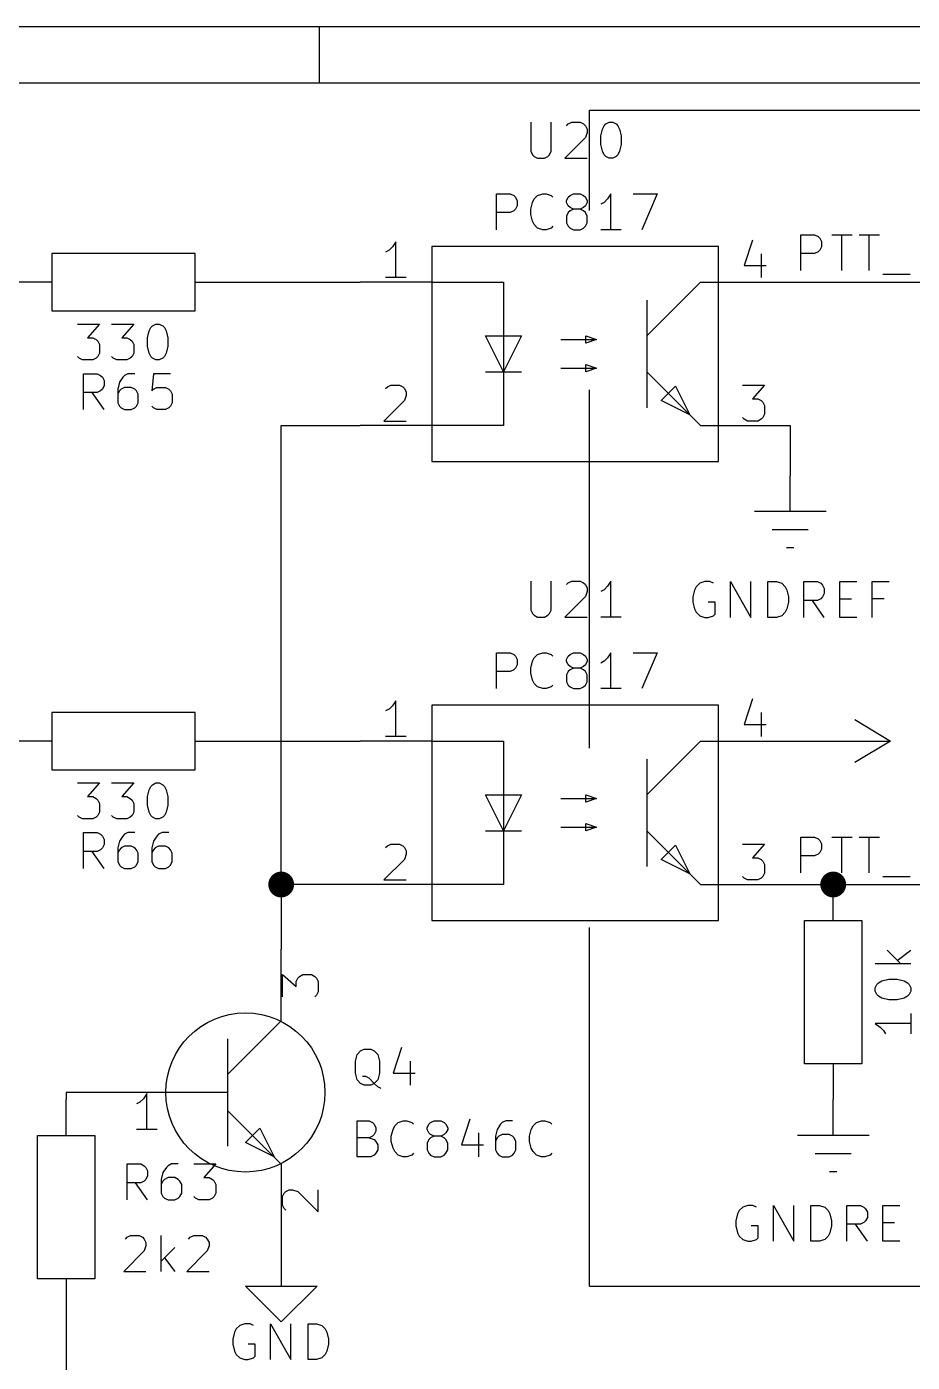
# Model space of a CAD drawing. Extents: x 0.4 to 16.1, y -11.3 to -0.4.
# Drawn here: x 13.765 to 15, y -2.256 to -0.394 of the extents above; entities that cross this region are included whole.
import ezdxf

# ---------------------------------------------------------------- set-up
doc = ezdxf.new("R2010")
doc.units = 0
doc.header["$MEASUREMENT"] = 0
doc.linetypes.add('DASHED', pattern=[0.75, 0.5, -0.25])
for name, color, linetype in [('BLACK', 7, 'CONTINUOUS'), ('BLUE3', 171, 'CONTINUOUS'), ('CYAN2', 4, 'CONTINUOUS'), ('GREEN2', 3, 'CONTINUOUS'), ('LYELLOW', 51, 'CONTINUOUS'), ('RED2', 1, 'CONTINUOUS')]:
    doc.layers.add(name, color=color, linetype=linetype)

msp = doc.modelspace()

# ---------------------------------------------------------------- linework, layer by layer
at = {"layer": 'BLACK', "linetype": 'CONTINUOUS'}
for p, q in [((14.845, -0.733866), (14.845, -0.683866)), ((14.845, -0.683866), (14.8641, -0.683866)), ((14.8641, -0.683866), (14.8688, -0.686248)), ((14.8688, -0.686248), (14.8712, -0.688626)), ((14.8712, -0.688626), (14.8736, -0.69339)), ((14.8879, -0.683866), (14.9165, -0.683866)), ((14.9022, -0.733866), (14.9022, -0.683866)), ((14.926, -0.683866), (14.9546, -0.683866)), ((14.9403, -0.733866), (14.9403, -0.683866)), ((14.8688, -0.707673), (14.8641, -0.710055)), ((14.8712, -0.705295), (14.8688, -0.707673)), ((14.8736, -0.700531), (14.8712, -0.705295)), ((14.8736, -0.69339), (14.8736, -0.700531)), ((14.8641, -0.710055), (14.845, -0.710055)), ((14.9593, -0.738626), (14.9974, -0.738626)), ((14.845, -1.57387), (14.845, -1.52387)), ((14.845, -1.52387), (14.8641, -1.52387)), ((14.8641, -1.52387), (14.8688, -1.52625)), ((14.8688, -1.52625), (14.8712, -1.52863)), ((14.8879, -1.52387), (14.9165, -1.52387)), ((14.9022, -1.57387), (14.9022, -1.52387)), ((14.926, -1.52387), (14.9546, -1.52387)), ((14.9403, -1.57387), (14.9403, -1.52387)), ((14.8712, -1.5453), (14.8688, -1.54767)), ((14.8712, -1.52863), (14.8736, -1.53339)), ((14.8736, -1.54053), (14.8712, -1.5453)), ((14.8736, -1.53339), (14.8736, -1.54053)), ((14.8641, -1.55006), (14.845, -1.55006)), ((14.8688, -1.54767), (14.8641, -1.55006)), ((14.9593, -1.57863), (14.9974, -1.57863))]:
    msp.add_line(p, q, dxfattribs=at)
at = {"layer": 'BLUE3', "linetype": 'DASHED'}
for p, q in [((14.55, -2.15), (14.55, -0.51)), ((14.55, -0.51), (16.03, -0.51)), ((14.55, -2.15), (16.03, -2.15))]:
    msp.add_line(p, q, dxfattribs=at)
at = {"layer": 'CYAN2', "linetype": 'CONTINUOUS'}
for p, q in [((14.4681, -0.526953), (14.4681, -0.567429)), ((14.4967, -0.567429), (14.4967, -0.526953)), ((14.5181, -0.531713), (14.5205, -0.529335)), ((14.5205, -0.529335), (14.5252, -0.526953)), ((14.5252, -0.526953), (14.5371, -0.526953)), ((14.5371, -0.526953), (14.5419, -0.529335)), ((14.5419, -0.529335), (14.5443, -0.531713)), ((14.5443, -0.531713), (14.5467, -0.536476)), ((14.5467, -0.536476), (14.5467, -0.541236)), ((14.5657, -0.546), (14.5681, -0.536476)), ((14.5681, -0.536476), (14.5705, -0.531713)), ((14.5705, -0.531713), (14.5729, -0.529335)), ((14.5729, -0.529335), (14.5776, -0.526953)), ((14.5776, -0.526953), (14.5824, -0.526953)), ((14.5824, -0.526953), (14.5871, -0.529335)), ((14.5871, -0.529335), (14.5895, -0.531713)), ((14.5895, -0.531713), (14.5919, -0.536476)), ((14.5919, -0.536476), (14.5943, -0.546)), ((14.5443, -0.548382), (14.5157, -0.576953)), ((14.5467, -0.541236), (14.5443, -0.548382)), ((14.5657, -0.557906), (14.5657, -0.546)), ((14.5681, -0.567429), (14.5657, -0.557906)), ((14.5943, -0.557906), (14.5919, -0.567429)), ((14.5943, -0.546), (14.5943, -0.557906)), ((14.4681, -0.567429), (14.4705, -0.572189)), ((14.4705, -0.572189), (14.4729, -0.574571)), ((14.4729, -0.574571), (14.4776, -0.576953)), ((14.4776, -0.576953), (14.4871, -0.576953)), ((14.4871, -0.576953), (14.4919, -0.574571)), ((14.4919, -0.574571), (14.4943, -0.572189)), ((14.4943, -0.572189), (14.4967, -0.567429)), ((14.5157, -0.576953), (14.5467, -0.576953)), ((14.5705, -0.572189), (14.5681, -0.567429)), ((14.5729, -0.574571), (14.5705, -0.572189)), ((14.5776, -0.576953), (14.5729, -0.574571)), ((14.5824, -0.576953), (14.5776, -0.576953)), ((14.5871, -0.574571), (14.5824, -0.576953)), ((14.5895, -0.572189), (14.5871, -0.574571)), ((14.5919, -0.567429), (14.5895, -0.572189)), ((14.4205, -0.676831), (14.4205, -0.626831)), ((14.4205, -0.626831), (14.4395, -0.626831)), ((14.4395, -0.626831), (14.4443, -0.629213)), ((14.4443, -0.629213), (14.4467, -0.631591)), ((14.4467, -0.631591), (14.449, -0.636354)), ((14.4729, -0.633972), (14.4776, -0.629213)), ((14.4776, -0.629213), (14.4848, -0.626831)), ((14.4848, -0.626831), (14.4895, -0.626831)), ((14.4895, -0.626831), (14.4967, -0.629213)), ((14.4967, -0.629213), (14.499, -0.631591)), ((14.5181, -0.636354), (14.5205, -0.631591)), ((14.5205, -0.631591), (14.5229, -0.629213)), ((14.5229, -0.629213), (14.5276, -0.626831)), ((14.5276, -0.626831), (14.5371, -0.626831)), ((14.5371, -0.626831), (14.5419, -0.629213)), ((14.5419, -0.629213), (14.5443, -0.631591)), ((14.5443, -0.631591), (14.5467, -0.636354)), ((14.58, -0.626831), (14.5752, -0.633972)), ((14.58, -0.676831), (14.58, -0.626831)), ((14.6109, -0.626831), (14.6443, -0.626831)), ((14.6443, -0.626831), (14.6229, -0.676831)), ((14.4443, -0.650638), (14.4395, -0.65302)), ((14.4467, -0.64826), (14.4443, -0.650638)), ((14.449, -0.643496), (14.4467, -0.64826)), ((14.449, -0.636354), (14.449, -0.643496)), ((14.4681, -0.64826), (14.4705, -0.638736)), ((14.4681, -0.655402), (14.4681, -0.64826)), ((14.4705, -0.638736), (14.4729, -0.633972)), ((14.5181, -0.638736), (14.5181, -0.636354)), ((14.5205, -0.643496), (14.5181, -0.638736)), ((14.5229, -0.645878), (14.5205, -0.643496)), ((14.5229, -0.650638), (14.5205, -0.65302)), ((14.5276, -0.64826), (14.5229, -0.645878)), ((14.5276, -0.64826), (14.5229, -0.650638)), ((14.5371, -0.64826), (14.5276, -0.64826)), ((14.5419, -0.645878), (14.5371, -0.64826)), ((14.5419, -0.650638), (14.5371, -0.64826)), ((14.5443, -0.643496), (14.5419, -0.645878)), ((14.5443, -0.65302), (14.5419, -0.650638)), ((14.5467, -0.638736), (14.5443, -0.643496)), ((14.5467, -0.636354), (14.5467, -0.638736)), ((14.5705, -0.638736), (14.5657, -0.641114)), ((14.5752, -0.633972), (14.5705, -0.638736)), ((14.4395, -0.65302), (14.4205, -0.65302)), ((14.4705, -0.664925), (14.4681, -0.655402)), ((14.4729, -0.669685), (14.4705, -0.664925)), ((14.4776, -0.674449), (14.4729, -0.669685)), ((14.5205, -0.65302), (14.5181, -0.657783)), ((14.5181, -0.657783), (14.5181, -0.667307)), ((14.5181, -0.667307), (14.5205, -0.672067)), ((14.5467, -0.657783), (14.5443, -0.65302)), ((14.5443, -0.672067), (14.5467, -0.667307)), ((14.5467, -0.667307), (14.5467, -0.657783)), ((14.4848, -0.676831), (14.4776, -0.674449)), ((14.4895, -0.676831), (14.4848, -0.676831)), ((14.4967, -0.674449), (14.4895, -0.676831)), ((14.499, -0.672067), (14.4967, -0.674449)), ((14.5205, -0.672067), (14.5229, -0.674449)), ((14.5229, -0.674449), (14.5276, -0.676831)), ((14.5276, -0.676831), (14.5371, -0.676831)), ((14.5371, -0.676831), (14.5419, -0.674449)), ((14.5419, -0.674449), (14.5443, -0.672067)), ((14.5943, -0.676831), (14.5657, -0.676831)), ((13.8357, -0.808398), (13.8667, -0.808398)), ((13.8667, -0.808398), (13.85, -0.827445)), ((13.8833, -0.808398), (13.9143, -0.808398)), ((13.9143, -0.808398), (13.8976, -0.827445)), ((13.9333, -0.827445), (13.9357, -0.817921)), ((13.9357, -0.817921), (13.9381, -0.813157)), ((13.9381, -0.813157), (13.9405, -0.81078)), ((13.9405, -0.81078), (13.9452, -0.808398)), ((13.9452, -0.808398), (13.95, -0.808398)), ((13.95, -0.808398), (13.9548, -0.81078)), ((13.9548, -0.81078), (13.9571, -0.813157)), ((13.9571, -0.813157), (13.9595, -0.817921)), ((13.9595, -0.817921), (13.9619, -0.827445)), ((13.85, -0.827445), (13.8571, -0.827445)), ((13.8571, -0.827445), (13.8619, -0.829827)), ((13.8619, -0.829827), (13.8643, -0.832205)), ((13.8643, -0.832205), (13.8667, -0.836969)), ((13.8667, -0.836969), (13.8667, -0.848874)), ((13.8976, -0.827445), (13.9048, -0.827445)), ((13.9048, -0.827445), (13.9095, -0.829827)), ((13.9095, -0.829827), (13.9119, -0.832205)), ((13.9119, -0.832205), (13.9143, -0.836969)), ((13.9143, -0.836969), (13.9143, -0.848874)), ((13.9333, -0.83935), (13.9333, -0.827445)), ((13.9619, -0.827445), (13.9619, -0.83935)), ((13.8381, -0.856016), (13.8357, -0.853634)), ((13.8429, -0.858398), (13.8381, -0.856016)), ((13.8619, -0.856016), (13.8571, -0.858398)), ((13.8643, -0.853634), (13.8619, -0.856016)), ((13.8667, -0.848874), (13.8643, -0.853634)), ((13.8857, -0.856016), (13.8833, -0.853634)), ((13.8905, -0.858398), (13.8857, -0.856016)), ((13.9095, -0.856016), (13.9048, -0.858398)), ((13.9119, -0.853634), (13.9095, -0.856016)), ((13.9143, -0.848874), (13.9119, -0.853634)), ((13.9357, -0.848874), (13.9333, -0.83935)), ((13.9381, -0.853634), (13.9357, -0.848874)), ((13.9405, -0.856016), (13.9381, -0.853634)), ((13.9452, -0.858398), (13.9405, -0.856016)), ((13.9548, -0.856016), (13.95, -0.858398)), ((13.9571, -0.853634), (13.9548, -0.856016)), ((13.9595, -0.848874), (13.9571, -0.853634)), ((13.9619, -0.83935), (13.9595, -0.848874)), ((13.8571, -0.858398), (13.8429, -0.858398)), ((13.9048, -0.858398), (13.8905, -0.858398)), ((13.95, -0.858398), (13.9452, -0.858398)), ((13.8443, -0.927614), (13.8443, -0.877614)), ((13.8443, -0.877614), (13.8633, -0.877614)), ((13.8633, -0.877614), (13.8681, -0.879996)), ((13.8681, -0.879996), (13.8705, -0.882374)), ((13.8705, -0.882374), (13.8729, -0.887138)), ((13.8729, -0.887138), (13.8729, -0.89428)), ((13.8943, -0.88952), (13.8919, -0.899043)), ((13.899, -0.882374), (13.8943, -0.88952)), ((13.9014, -0.879996), (13.899, -0.882374)), ((13.9062, -0.877614), (13.9014, -0.879996)), ((13.9157, -0.877614), (13.9062, -0.877614)), ((13.9419, -0.877614), (13.9395, -0.901421)), ((13.9657, -0.877614), (13.9419, -0.877614)), ((13.8633, -0.903803), (13.8443, -0.903803)), ((13.8729, -0.927614), (13.8562, -0.903803)), ((13.8681, -0.901421), (13.8633, -0.903803)), ((13.8705, -0.899043), (13.8681, -0.901421)), ((13.8729, -0.89428), (13.8705, -0.899043)), ((13.8919, -0.899043), (13.8919, -0.918091)), ((13.8943, -0.901421), (13.8919, -0.906185)), ((13.8967, -0.899043), (13.8943, -0.901421)), ((13.9014, -0.896661), (13.8967, -0.899043)), ((13.9109, -0.896661), (13.9014, -0.896661)), ((13.9157, -0.899043), (13.9109, -0.896661)), ((13.9181, -0.901421), (13.9157, -0.899043)), ((13.9205, -0.906185), (13.9181, -0.901421)), ((13.9205, -0.918091), (13.9205, -0.906185)), ((13.9395, -0.901421), (13.9419, -0.899043)), ((13.9419, -0.899043), (13.9467, -0.896661)), ((13.9467, -0.896661), (13.9586, -0.896661)), ((13.9586, -0.896661), (13.9633, -0.899043)), ((13.9633, -0.899043), (13.9657, -0.901421)), ((13.9657, -0.901421), (13.9681, -0.906185)), ((13.9681, -0.906185), (13.9681, -0.918091)), ((13.8919, -0.918091), (13.8943, -0.92285)), ((13.8943, -0.92285), (13.8967, -0.925232)), ((13.8967, -0.925232), (13.9014, -0.927614)), ((13.9014, -0.927614), (13.9109, -0.927614)), ((13.9109, -0.927614), (13.9157, -0.925232)), ((13.9157, -0.925232), (13.9181, -0.92285)), ((13.9181, -0.92285), (13.9205, -0.918091)), ((13.9419, -0.925232), (13.9395, -0.92285)), ((13.9467, -0.927614), (13.9419, -0.925232)), ((13.9586, -0.927614), (13.9467, -0.927614)), ((13.9633, -0.925232), (13.9586, -0.927614)), ((13.9657, -0.92285), (13.9633, -0.925232)), ((13.9681, -0.918091), (13.9657, -0.92285)), ((14.4681, -1.16695), (14.4681, -1.20743)), ((14.4967, -1.20743), (14.4967, -1.16695)), ((14.5181, -1.17171), (14.5205, -1.16933)), ((14.5205, -1.16933), (14.5252, -1.16695)), ((14.5252, -1.16695), (14.5371, -1.16695)), ((14.5371, -1.16695), (14.5419, -1.16933)), ((14.5419, -1.16933), (14.5443, -1.17171)), ((14.5443, -1.17171), (14.5467, -1.17648)), ((14.58, -1.16695), (14.5752, -1.17409)), ((14.58, -1.21695), (14.58, -1.16695)), ((14.7038, -1.16993), (14.699, -1.17469)), ((14.7109, -1.16755), (14.7038, -1.16993)), ((14.7181, -1.16755), (14.7109, -1.16755)), ((14.7229, -1.16993), (14.7181, -1.16755)), ((14.7467, -1.21755), (14.7467, -1.16755)), ((14.7467, -1.16755), (14.7752, -1.21755)), ((14.7752, -1.21755), (14.7752, -1.16755)), ((14.799, -1.21755), (14.799, -1.16755)), ((14.799, -1.16755), (14.8109, -1.16755)), ((14.8109, -1.16755), (14.8181, -1.16993)), ((14.8181, -1.16993), (14.8229, -1.17469)), ((14.849, -1.21755), (14.849, -1.16755)), ((14.849, -1.16755), (14.8681, -1.16755)), ((14.8681, -1.16755), (14.8729, -1.16993)), ((14.8729, -1.16993), (14.8752, -1.17231)), ((14.8752, -1.17231), (14.8776, -1.17707)), ((14.899, -1.21755), (14.899, -1.16755)), ((14.899, -1.16755), (14.9229, -1.16755)), ((14.9443, -1.21755), (14.9443, -1.16755)), ((14.9443, -1.16755), (14.9681, -1.16755)), ((14.5443, -1.18838), (14.5157, -1.21695)), ((14.5467, -1.18124), (14.5443, -1.18838)), ((14.5467, -1.17648), (14.5467, -1.18124)), ((14.5705, -1.17886), (14.5657, -1.18124)), ((14.5752, -1.17409), (14.5705, -1.17886)), ((14.6967, -1.17946), (14.6943, -1.18898)), ((14.6943, -1.18898), (14.6943, -1.19612)), ((14.699, -1.17469), (14.6967, -1.17946)), ((14.8229, -1.17469), (14.8252, -1.17946)), ((14.8252, -1.17946), (14.8276, -1.18898)), ((14.8276, -1.18898), (14.8276, -1.19612)), ((14.8729, -1.19136), (14.8681, -1.19374)), ((14.8752, -1.18898), (14.8729, -1.19136)), ((14.8776, -1.18422), (14.8752, -1.18898)), ((14.8776, -1.17707), (14.8776, -1.18422)), ((14.899, -1.19136), (14.9157, -1.19136)), ((14.9609, -1.19136), (14.9443, -1.19136)), ((14.4681, -1.20743), (14.4705, -1.21219)), ((14.4943, -1.21219), (14.4967, -1.20743)), ((14.6943, -1.19612), (14.6967, -1.20565)), ((14.6967, -1.20565), (14.699, -1.21041)), ((14.699, -1.21041), (14.7038, -1.21517)), ((14.7252, -1.19612), (14.7157, -1.19612)), ((14.7252, -1.21279), (14.7252, -1.19612)), ((14.8229, -1.21041), (14.8181, -1.21517)), ((14.8252, -1.20565), (14.8229, -1.21041)), ((14.8276, -1.19612), (14.8252, -1.20565)), ((14.8681, -1.19374), (14.849, -1.19374)), ((14.8776, -1.21755), (14.8609, -1.19374)), ((14.4705, -1.21219), (14.4729, -1.21457)), ((14.4729, -1.21457), (14.4776, -1.21695)), ((14.4776, -1.21695), (14.4871, -1.21695)), ((14.4871, -1.21695), (14.4919, -1.21457)), ((14.4919, -1.21457), (14.4943, -1.21219)), ((14.5157, -1.21695), (14.5467, -1.21695)), ((14.5943, -1.21695), (14.5657, -1.21695)), ((14.7038, -1.21517), (14.7109, -1.21755)), ((14.7109, -1.21755), (14.7157, -1.21755)), ((14.7157, -1.21755), (14.7229, -1.21517)), ((14.7229, -1.21517), (14.7252, -1.21279)), ((14.8109, -1.21755), (14.799, -1.21755)), ((14.8181, -1.21517), (14.8109, -1.21755)), ((14.9229, -1.21755), (14.899, -1.21755)), ((14.4205, -1.31683), (14.4205, -1.26683)), ((14.4205, -1.26683), (14.4395, -1.26683)), ((14.4395, -1.26683), (14.4443, -1.26921)), ((14.4443, -1.26921), (14.4467, -1.27159)), ((14.4467, -1.27159), (14.449, -1.27635)), ((14.449, -1.2835), (14.4467, -1.28826)), ((14.449, -1.27635), (14.449, -1.2835)), ((14.4681, -1.28826), (14.4705, -1.27874)), ((14.4705, -1.27874), (14.4729, -1.27397)), ((14.4729, -1.27397), (14.4776, -1.26921)), ((14.4776, -1.26921), (14.4848, -1.26683)), ((14.4848, -1.26683), (14.4895, -1.26683)), ((14.4895, -1.26683), (14.4967, -1.26921)), ((14.4967, -1.26921), (14.499, -1.27159)), ((14.5181, -1.27635), (14.5205, -1.27159)), ((14.5181, -1.27874), (14.5181, -1.27635)), ((14.5205, -1.2835), (14.5181, -1.27874)), ((14.5205, -1.27159), (14.5229, -1.26921)), ((14.5229, -1.28588), (14.5205, -1.2835)), ((14.5229, -1.26921), (14.5276, -1.26683)), ((14.5276, -1.26683), (14.5371, -1.26683)), ((14.5371, -1.26683), (14.5419, -1.26921)), ((14.5419, -1.26921), (14.5443, -1.27159)), ((14.5443, -1.2835), (14.5419, -1.28588)), ((14.5443, -1.27159), (14.5467, -1.27635)), ((14.5467, -1.27874), (14.5443, -1.2835)), ((14.5467, -1.27635), (14.5467, -1.27874)), ((14.5705, -1.27874), (14.5657, -1.28111)), ((14.5752, -1.27397), (14.5705, -1.27874)), ((14.58, -1.26683), (14.5752, -1.27397)), ((14.58, -1.31683), (14.58, -1.26683)), ((14.6109, -1.26683), (14.6443, -1.26683)), ((14.6443, -1.26683), (14.6229, -1.31683)), ((14.4395, -1.29302), (14.4205, -1.29302)), ((14.4443, -1.29064), (14.4395, -1.29302)), ((14.4467, -1.28826), (14.4443, -1.29064)), ((14.4681, -1.2954), (14.4681, -1.28826)), ((14.4705, -1.30493), (14.4681, -1.2954)), ((14.5205, -1.29302), (14.5181, -1.29778)), ((14.5181, -1.29778), (14.5181, -1.30731)), ((14.5229, -1.29064), (14.5205, -1.29302)), ((14.5276, -1.28826), (14.5229, -1.28588)), ((14.5276, -1.28826), (14.5229, -1.29064)), ((14.5371, -1.28826), (14.5276, -1.28826)), ((14.5419, -1.28588), (14.5371, -1.28826)), ((14.5419, -1.29064), (14.5371, -1.28826)), ((14.5443, -1.29302), (14.5419, -1.29064)), ((14.5467, -1.29778), (14.5443, -1.29302)), ((14.5467, -1.30731), (14.5467, -1.29778)), ((14.4729, -1.30969), (14.4705, -1.30493)), ((14.4776, -1.31445), (14.4729, -1.30969)), ((14.4848, -1.31683), (14.4776, -1.31445)), ((14.4895, -1.31683), (14.4848, -1.31683)), ((14.4967, -1.31445), (14.4895, -1.31683)), ((14.499, -1.31207), (14.4967, -1.31445)), ((14.5181, -1.30731), (14.5205, -1.31207)), ((14.5205, -1.31207), (14.5229, -1.31445)), ((14.5229, -1.31445), (14.5276, -1.31683)), ((14.5276, -1.31683), (14.5371, -1.31683)), ((14.5371, -1.31683), (14.5419, -1.31445)), ((14.5419, -1.31445), (14.5443, -1.31207)), ((14.5443, -1.31207), (14.5467, -1.30731)), ((14.5943, -1.31683), (14.5657, -1.31683)), ((13.8357, -1.4484), (13.8667, -1.4484)), ((13.8667, -1.4484), (13.85, -1.46744)), ((13.8833, -1.4484), (13.9143, -1.4484)), ((13.9143, -1.4484), (13.8976, -1.46744)), ((13.9381, -1.45316), (13.9405, -1.45078)), ((13.9405, -1.45078), (13.9452, -1.4484)), ((13.9452, -1.4484), (13.95, -1.4484)), ((13.95, -1.4484), (13.9548, -1.45078)), ((13.9548, -1.45078), (13.9571, -1.45316)), ((13.85, -1.46744), (13.8571, -1.46744)), ((13.8571, -1.46744), (13.8619, -1.46983)), ((13.8619, -1.46983), (13.8643, -1.4722)), ((13.8976, -1.46744), (13.9048, -1.46744)), ((13.9048, -1.46744), (13.9095, -1.46983)), ((13.9095, -1.46983), (13.9119, -1.4722)), ((13.9333, -1.46744), (13.9357, -1.45792)), ((13.9333, -1.47935), (13.9333, -1.46744)), ((13.9357, -1.45792), (13.9381, -1.45316)), ((13.9571, -1.45316), (13.9595, -1.45792)), ((13.9595, -1.45792), (13.9619, -1.46744)), ((13.9619, -1.46744), (13.9619, -1.47935)), ((13.8643, -1.4722), (13.8667, -1.47697)), ((13.8667, -1.48887), (13.8643, -1.49363)), ((13.8667, -1.47697), (13.8667, -1.48887)), ((13.9119, -1.4722), (13.9143, -1.47697)), ((13.9143, -1.48887), (13.9119, -1.49363)), ((13.9143, -1.47697), (13.9143, -1.48887)), ((13.9357, -1.48887), (13.9333, -1.47935)), ((13.9381, -1.49363), (13.9357, -1.48887)), ((13.9595, -1.48887), (13.9571, -1.49363)), ((13.9619, -1.47935), (13.9595, -1.48887)), ((13.8381, -1.49602), (13.8357, -1.49363)), ((13.8429, -1.4984), (13.8381, -1.49602)), ((13.8571, -1.4984), (13.8429, -1.4984)), ((13.8619, -1.49602), (13.8571, -1.4984)), ((13.8643, -1.49363), (13.8619, -1.49602)), ((13.8857, -1.49602), (13.8833, -1.49363)), ((13.8905, -1.4984), (13.8857, -1.49602)), ((13.9048, -1.4984), (13.8905, -1.4984)), ((13.9095, -1.49602), (13.9048, -1.4984)), ((13.9119, -1.49363), (13.9095, -1.49602)), ((13.9405, -1.49602), (13.9381, -1.49363)), ((13.9452, -1.4984), (13.9405, -1.49602)), ((13.95, -1.4984), (13.9452, -1.4984)), ((13.9548, -1.49602), (13.95, -1.4984)), ((13.9571, -1.49363), (13.9548, -1.49602)), ((13.8443, -1.56761), (13.8443, -1.51761)), ((13.8443, -1.51761), (13.8633, -1.51761)), ((13.8633, -1.51761), (13.8681, -1.52)), ((13.8681, -1.52), (13.8705, -1.52237)), ((13.8705, -1.52237), (13.8729, -1.52714)), ((13.8729, -1.52714), (13.8729, -1.53428)), ((13.899, -1.52237), (13.8943, -1.52952)), ((13.9014, -1.52), (13.899, -1.52237)), ((13.9062, -1.51761), (13.9014, -1.52)), ((13.9157, -1.51761), (13.9062, -1.51761)), ((13.9467, -1.52237), (13.9419, -1.52952)), ((13.949, -1.52), (13.9467, -1.52237)), ((13.9538, -1.51761), (13.949, -1.52)), ((13.9633, -1.51761), (13.9538, -1.51761)), ((13.8633, -1.5438), (13.8443, -1.5438)), ((13.8729, -1.56761), (13.8562, -1.5438)), ((13.8681, -1.54142), (13.8633, -1.5438)), ((13.8705, -1.53904), (13.8681, -1.54142)), ((13.8729, -1.53428), (13.8705, -1.53904)), ((13.8943, -1.52952), (13.8919, -1.53904)), ((13.8919, -1.53904), (13.8919, -1.55809)), ((13.8943, -1.54142), (13.8919, -1.54619)), ((13.8967, -1.53904), (13.8943, -1.54142)), ((13.9014, -1.53666), (13.8967, -1.53904)), ((13.9109, -1.53666), (13.9014, -1.53666)), ((13.9157, -1.53904), (13.9109, -1.53666)), ((13.9181, -1.54142), (13.9157, -1.53904)), ((13.9205, -1.54619), (13.9181, -1.54142)), ((13.9419, -1.52952), (13.9395, -1.53904)), ((13.9395, -1.53904), (13.9395, -1.55809)), ((13.9419, -1.54142), (13.9395, -1.54619)), ((13.9443, -1.53904), (13.9419, -1.54142)), ((13.949, -1.53666), (13.9443, -1.53904)), ((13.9586, -1.53666), (13.949, -1.53666)), ((13.9633, -1.53904), (13.9586, -1.53666)), ((13.9657, -1.54142), (13.9633, -1.53904)), ((13.9681, -1.54619), (13.9657, -1.54142)), ((13.8919, -1.55809), (13.8943, -1.56285)), ((13.8943, -1.56285), (13.8967, -1.56523)), ((13.9157, -1.56523), (13.9181, -1.56285)), ((13.9181, -1.56285), (13.9205, -1.55809)), ((13.9205, -1.55809), (13.9205, -1.54619)), ((13.9395, -1.55809), (13.9419, -1.56285)), ((13.9419, -1.56285), (13.9443, -1.56523)), ((13.9633, -1.56523), (13.9657, -1.56285)), ((13.9657, -1.56285), (13.9681, -1.55809)), ((13.9681, -1.55809), (13.9681, -1.54619)), ((13.8967, -1.56523), (13.9014, -1.56761)), ((13.9014, -1.56761), (13.9109, -1.56761)), ((13.9109, -1.56761), (13.9157, -1.56523)), ((13.9443, -1.56523), (13.949, -1.56761)), ((13.949, -1.56761), (13.9586, -1.56761)), ((13.9586, -1.56761), (13.9633, -1.56523)), ((14.9651, -1.68166), (14.9841, -1.70071)), ((14.9794, -1.69594), (14.9984, -1.68166)), ((14.9984, -1.70071), (14.9484, -1.70071)), ((14.9484, -1.73404), (14.9508, -1.72928)), ((14.9508, -1.72928), (14.9532, -1.7269)), ((14.9532, -1.7269), (14.9579, -1.72452)), ((14.9579, -1.72452), (14.9674, -1.72214)), ((14.9674, -1.72214), (14.9794, -1.72214)), ((14.9794, -1.72214), (14.9889, -1.72452)), ((14.9889, -1.72452), (14.9936, -1.7269)), ((14.9936, -1.7269), (14.996, -1.72928)), ((14.996, -1.72928), (14.9984, -1.73404)), ((14.9484, -1.7388), (14.9484, -1.73404)), ((14.9508, -1.74357), (14.9484, -1.7388)), ((14.9532, -1.74594), (14.9508, -1.74357)), ((14.9579, -1.74833), (14.9532, -1.74594)), ((14.9674, -1.75071), (14.9579, -1.74833)), ((14.9794, -1.75071), (14.9674, -1.75071)), ((14.9889, -1.74833), (14.9794, -1.75071)), ((14.9936, -1.74594), (14.9889, -1.74833)), ((14.996, -1.74357), (14.9936, -1.74594)), ((14.9984, -1.7388), (14.996, -1.74357)), ((14.9984, -1.73404), (14.9984, -1.7388)), ((14.9984, -1.78404), (14.9484, -1.78404)), ((14.9484, -1.78404), (14.9555, -1.7888)), ((14.9984, -1.76976), (14.9984, -1.79833)), ((14.9555, -1.7888), (14.9603, -1.79357)), ((14.9603, -1.79357), (14.9627, -1.79833)), ((14.226, -1.82689), (14.2308, -1.82213)), ((14.2308, -1.82213), (14.2356, -1.81975)), ((14.2356, -1.81975), (14.2451, -1.81975)), ((14.2451, -1.81975), (14.2498, -1.82213)), ((14.2498, -1.82213), (14.2546, -1.82689)), ((14.2879, -1.81737), (14.276, -1.85308)), ((14.2236, -1.83642), (14.226, -1.82689)), ((14.2236, -1.85308), (14.2236, -1.83642)), ((14.2546, -1.82689), (14.257, -1.83642)), ((14.257, -1.83642), (14.257, -1.85308)), ((14.2998, -1.83642), (14.2998, -1.86975)), ((14.226, -1.86261), (14.2236, -1.85308)), ((14.2379, -1.85785), (14.2332, -1.85785)), ((14.2427, -1.86023), (14.2379, -1.85785)), ((14.2498, -1.86737), (14.2427, -1.86023)), ((14.257, -1.85308), (14.2546, -1.86261)), ((14.276, -1.85308), (14.307, -1.85308)), ((14.2308, -1.86737), (14.226, -1.86261)), ((14.2356, -1.86975), (14.2308, -1.86737)), ((14.2451, -1.86975), (14.2356, -1.86975)), ((14.2498, -1.86737), (14.2451, -1.86975)), ((14.2546, -1.86261), (14.2498, -1.86737)), ((14.2546, -1.87213), (14.2498, -1.86737)), ((14.2594, -1.87451), (14.2546, -1.87213)), ((14.3832, -1.91725), (14.3713, -1.95296)), ((14.226, -1.96963), (14.226, -1.91963)), ((14.226, -1.91963), (14.2427, -1.91963)), ((14.2427, -1.91963), (14.2475, -1.92201)), ((14.2475, -1.92201), (14.2498, -1.92439)), ((14.2498, -1.92439), (14.2522, -1.92915)), ((14.2522, -1.93391), (14.2498, -1.93868)), ((14.2522, -1.92915), (14.2522, -1.93391)), ((14.2736, -1.94106), (14.276, -1.93154)), ((14.276, -1.93154), (14.2784, -1.92677)), ((14.2784, -1.92677), (14.2832, -1.92201)), ((14.2832, -1.92201), (14.2903, -1.91963)), ((14.2903, -1.91963), (14.2951, -1.91963)), ((14.2951, -1.91963), (14.3022, -1.92201)), ((14.3022, -1.92201), (14.3046, -1.92439)), ((14.3236, -1.92915), (14.326, -1.92439)), ((14.3236, -1.93154), (14.3236, -1.92915)), ((14.326, -1.9363), (14.3236, -1.93154)), ((14.326, -1.92439), (14.3284, -1.92201)), ((14.3284, -1.93868), (14.326, -1.9363)), ((14.3284, -1.92201), (14.3332, -1.91963)), ((14.3332, -1.91963), (14.3427, -1.91963)), ((14.3427, -1.91963), (14.3475, -1.92201)), ((14.3475, -1.92201), (14.3498, -1.92439)), ((14.3498, -1.9363), (14.3475, -1.93868)), ((14.3498, -1.92439), (14.3522, -1.92915)), ((14.3522, -1.93154), (14.3498, -1.9363)), ((14.3522, -1.92915), (14.3522, -1.93154)), ((14.3951, -1.9363), (14.3951, -1.96963)), ((14.4213, -1.93154), (14.4189, -1.94106)), ((14.426, -1.92439), (14.4213, -1.93154)), ((14.4284, -1.92201), (14.426, -1.92439)), ((14.4332, -1.91963), (14.4284, -1.92201)), ((14.4427, -1.91963), (14.4332, -1.91963)), ((14.4665, -1.94106), (14.4689, -1.93154)), ((14.4689, -1.93154), (14.4713, -1.92677)), ((14.4713, -1.92677), (14.476, -1.92201)), ((14.476, -1.92201), (14.4832, -1.91963)), ((14.4832, -1.91963), (14.4879, -1.91963)), ((14.4879, -1.91963), (14.4951, -1.92201)), ((14.4951, -1.92201), (14.4975, -1.92439)), ((14.2427, -1.94344), (14.226, -1.94344)), ((14.2475, -1.94106), (14.2427, -1.94344)), ((14.2427, -1.94344), (14.2498, -1.94582)), ((14.2498, -1.93868), (14.2475, -1.94106)), ((14.2498, -1.94582), (14.2522, -1.9482)), ((14.2522, -1.9482), (14.2546, -1.95296)), ((14.2546, -1.95296), (14.2546, -1.96011)), ((14.2736, -1.9482), (14.2736, -1.94106)), ((14.276, -1.95772), (14.2736, -1.9482)), ((14.326, -1.94582), (14.3236, -1.95058)), ((14.3236, -1.95058), (14.3236, -1.96011)), ((14.3284, -1.94344), (14.326, -1.94582)), ((14.3332, -1.94106), (14.3284, -1.93868)), ((14.3332, -1.94106), (14.3284, -1.94344)), ((14.3427, -1.94106), (14.3332, -1.94106)), ((14.3475, -1.93868), (14.3427, -1.94106)), ((14.3475, -1.94344), (14.3427, -1.94106)), ((14.3498, -1.94582), (14.3475, -1.94344)), ((14.3522, -1.95058), (14.3498, -1.94582)), ((14.3522, -1.96011), (14.3522, -1.95058)), ((14.3713, -1.95296), (14.4022, -1.95296)), ((14.4189, -1.94106), (14.4189, -1.96011)), ((14.4213, -1.94344), (14.4189, -1.9482)), ((14.4236, -1.94106), (14.4213, -1.94344)), ((14.4284, -1.93868), (14.4236, -1.94106)), ((14.4379, -1.93868), (14.4284, -1.93868)), ((14.4427, -1.94106), (14.4379, -1.93868)), ((14.4451, -1.94344), (14.4427, -1.94106)), ((14.4475, -1.9482), (14.4451, -1.94344)), ((14.4475, -1.96011), (14.4475, -1.9482)), ((14.4665, -1.9482), (14.4665, -1.94106)), ((14.4689, -1.95772), (14.4665, -1.9482)), ((14.2451, -1.96963), (14.226, -1.96963)), ((14.2498, -1.96725), (14.2451, -1.96963)), ((14.2522, -1.96487), (14.2498, -1.96725)), ((14.2546, -1.96011), (14.2522, -1.96487)), ((14.2784, -1.96248), (14.276, -1.95772)), ((14.2832, -1.96725), (14.2784, -1.96248)), ((14.2903, -1.96963), (14.2832, -1.96725)), ((14.2951, -1.96963), (14.2903, -1.96963)), ((14.3022, -1.96725), (14.2951, -1.96963)), ((14.3046, -1.96487), (14.3022, -1.96725)), ((14.3236, -1.96011), (14.326, -1.96487)), ((14.326, -1.96487), (14.3284, -1.96725)), ((14.3284, -1.96725), (14.3332, -1.96963)), ((14.3332, -1.96963), (14.3427, -1.96963)), ((14.3427, -1.96963), (14.3475, -1.96725)), ((14.3475, -1.96725), (14.3498, -1.96487)), ((14.3498, -1.96487), (14.3522, -1.96011)), ((14.4189, -1.96011), (14.4213, -1.96487)), ((14.4213, -1.96487), (14.4236, -1.96725)), ((14.4236, -1.96725), (14.4284, -1.96963)), ((14.4284, -1.96963), (14.4379, -1.96963)), ((14.4379, -1.96963), (14.4427, -1.96725)), ((14.4427, -1.96725), (14.4451, -1.96487)), ((14.4451, -1.96487), (14.4475, -1.96011)), ((14.4713, -1.96248), (14.4689, -1.95772)), ((14.476, -1.96725), (14.4713, -1.96248)), ((14.4832, -1.96963), (14.476, -1.96725)), ((14.4879, -1.96963), (14.4832, -1.96963)), ((14.4951, -1.96725), (14.4879, -1.96963)), ((14.4975, -1.96487), (14.4951, -1.96725)), ((13.905, -2.02976), (13.905, -1.97976)), ((13.905, -1.97976), (13.9241, -1.97976)), ((13.9241, -1.97976), (13.9288, -1.98214)), ((13.9288, -1.98214), (13.9312, -1.98452)), ((13.9312, -1.98452), (13.9336, -1.98928)), ((13.9336, -1.98928), (13.9336, -1.99642)), ((13.955, -1.99166), (13.9526, -2.00119)), ((13.9598, -1.98452), (13.955, -1.99166)), ((13.9622, -1.98214), (13.9598, -1.98452)), ((13.9669, -1.97976), (13.9622, -1.98214)), ((13.9765, -1.97976), (13.9669, -1.97976)), ((13.9979, -1.97976), (14.0288, -1.97976)), ((14.0288, -1.97976), (14.0122, -1.9988)), ((13.9241, -2.00594), (13.905, -2.00594)), ((13.9336, -2.02976), (13.9169, -2.00594)), ((13.9288, -2.00356), (13.9241, -2.00594)), ((13.9312, -2.00119), (13.9288, -2.00356)), ((13.9336, -1.99642), (13.9312, -2.00119)), ((13.9526, -2.00119), (13.9526, -2.02023)), ((13.955, -2.00356), (13.9526, -2.00833)), ((13.9574, -2.00119), (13.955, -2.00356)), ((13.9622, -1.9988), (13.9574, -2.00119)), ((13.9717, -1.9988), (13.9622, -1.9988)), ((13.9765, -2.00119), (13.9717, -1.9988)), ((13.9788, -2.00356), (13.9765, -2.00119)), ((13.9812, -2.00833), (13.9788, -2.00356)), ((13.9812, -2.02023), (13.9812, -2.00833)), ((14.0122, -1.9988), (14.0193, -1.9988)), ((14.0193, -1.9988), (14.0241, -2.00119)), ((14.0241, -2.00119), (14.0265, -2.00356)), ((14.0265, -2.00356), (14.0288, -2.00833)), ((14.0288, -2.00833), (14.0288, -2.02023)), ((13.9526, -2.02023), (13.955, -2.02499)), ((13.955, -2.02499), (13.9574, -2.02737)), ((13.9574, -2.02737), (13.9622, -2.02976)), ((13.9622, -2.02976), (13.9717, -2.02976)), ((13.9717, -2.02976), (13.9765, -2.02737)), ((13.9765, -2.02737), (13.9788, -2.02499)), ((13.9788, -2.02499), (13.9812, -2.02023)), ((14.0003, -2.02737), (13.9979, -2.02499)), ((14.005, -2.02976), (14.0003, -2.02737)), ((14.0193, -2.02976), (14.005, -2.02976)), ((14.0241, -2.02737), (14.0193, -2.02976)), ((14.0265, -2.02499), (14.0241, -2.02737)), ((14.0288, -2.02023), (14.0265, -2.02499)), ((14.759, -2.04469), (14.7567, -2.04946)), ((14.7638, -2.03993), (14.759, -2.04469)), ((14.7709, -2.03755), (14.7638, -2.03993)), ((14.7781, -2.03755), (14.7709, -2.03755)), ((14.7829, -2.03993), (14.7781, -2.03755)), ((14.8067, -2.08755), (14.8067, -2.03755)), ((14.8067, -2.03755), (14.8352, -2.08755)), ((14.8352, -2.08755), (14.8352, -2.03755)), ((14.859, -2.08755), (14.859, -2.03755)), ((14.859, -2.03755), (14.8709, -2.03755)), ((14.8709, -2.03755), (14.8781, -2.03993)), ((14.8781, -2.03993), (14.8829, -2.04469)), ((14.8829, -2.04469), (14.8852, -2.04946)), ((14.909, -2.08755), (14.909, -2.03755)), ((14.909, -2.03755), (14.9281, -2.03755)), ((14.9281, -2.03755), (14.9329, -2.03993)), ((14.9329, -2.03993), (14.9352, -2.04231)), ((14.9352, -2.04231), (14.9376, -2.04707)), ((14.9376, -2.04707), (14.9376, -2.05422)), ((14.959, -2.08755), (14.959, -2.03755)), ((14.959, -2.03755), (14.9829, -2.03755)), ((14.7567, -2.04946), (14.7543, -2.05898)), ((14.7543, -2.05898), (14.7543, -2.06612)), ((14.7543, -2.06612), (14.7567, -2.07565)), ((14.7852, -2.06612), (14.7757, -2.06612)), ((14.7852, -2.08279), (14.7852, -2.06612)), ((14.8852, -2.04946), (14.8876, -2.05898)), ((14.8876, -2.06612), (14.8852, -2.07565)), ((14.8876, -2.05898), (14.8876, -2.06612)), ((14.9281, -2.06374), (14.909, -2.06374)), ((14.9376, -2.08755), (14.9209, -2.06374)), ((14.9329, -2.06136), (14.9281, -2.06374)), ((14.9352, -2.05898), (14.9329, -2.06136)), ((14.9376, -2.05422), (14.9352, -2.05898)), ((14.959, -2.06136), (14.9757, -2.06136)), ((13.9026, -2.08439), (13.905, -2.08202)), ((13.905, -2.08202), (13.9098, -2.07963)), ((13.9098, -2.07963), (13.9217, -2.07963)), ((13.9217, -2.07963), (13.9265, -2.08202)), ((13.9265, -2.08202), (13.9288, -2.08439)), ((13.9288, -2.08439), (13.9312, -2.08916)), ((13.9526, -2.12963), (13.9526, -2.07963)), ((13.9907, -2.08439), (13.9931, -2.08202)), ((13.9931, -2.08202), (13.9979, -2.07963)), ((13.9979, -2.07963), (14.0098, -2.07963)), ((14.0098, -2.07963), (14.0146, -2.08202)), ((14.0146, -2.08202), (14.0169, -2.08439)), ((14.0169, -2.08439), (14.0193, -2.08916)), ((14.7567, -2.07565), (14.759, -2.08041)), ((14.759, -2.08041), (14.7638, -2.08517)), ((14.7638, -2.08517), (14.7709, -2.08755)), ((14.7757, -2.08755), (14.7829, -2.08517)), ((14.7829, -2.08517), (14.7852, -2.08279)), ((14.8781, -2.08517), (14.8709, -2.08755)), ((14.8829, -2.08041), (14.8781, -2.08517)), ((14.8852, -2.07565), (14.8829, -2.08041)), ((13.9288, -2.10106), (13.9003, -2.12963)), ((13.9312, -2.09392), (13.9288, -2.10106)), ((13.9312, -2.08916), (13.9312, -2.09392)), ((13.9717, -2.0963), (13.9526, -2.11535)), ((14.0169, -2.10106), (13.9884, -2.12963)), ((14.0193, -2.09392), (14.0169, -2.10106)), ((14.0193, -2.08916), (14.0193, -2.09392)), ((14.7709, -2.08755), (14.7757, -2.08755)), ((14.8709, -2.08755), (14.859, -2.08755)), ((14.9829, -2.08755), (14.959, -2.08755)), ((13.9574, -2.11059), (13.9717, -2.12963)), ((13.9003, -2.12963), (13.9312, -2.12963)), ((13.9884, -2.12963), (14.0193, -2.12963)), ((14.055, -2.21452), (14.0526, -2.22404)), ((14.0574, -2.20976), (14.055, -2.21452)), ((14.0622, -2.205), (14.0574, -2.20976)), ((14.0693, -2.20261), (14.0622, -2.205)), ((14.0765, -2.20261), (14.0693, -2.20261)), ((14.0812, -2.205), (14.0765, -2.20261)), ((14.105, -2.25261), (14.105, -2.20261)), ((14.105, -2.20261), (14.1336, -2.25261)), ((14.1336, -2.25261), (14.1336, -2.20261)), ((14.1574, -2.25261), (14.1574, -2.20261)), ((14.1574, -2.20261), (14.1693, -2.20261)), ((14.1693, -2.20261), (14.1765, -2.205)), ((14.1765, -2.205), (14.1812, -2.20976)), ((14.1812, -2.20976), (14.1836, -2.21452)), ((14.1836, -2.21452), (14.186, -2.22404)), ((14.0526, -2.22404), (14.0526, -2.23119)), ((14.0526, -2.23119), (14.055, -2.24071)), ((14.0836, -2.23119), (14.0741, -2.23119)), ((14.0836, -2.24785), (14.0836, -2.23119)), ((14.186, -2.23119), (14.1836, -2.24071)), ((14.186, -2.22404), (14.186, -2.23119)), ((14.055, -2.24071), (14.0574, -2.24547)), ((14.0574, -2.24547), (14.0622, -2.25023)), ((14.0622, -2.25023), (14.0693, -2.25261)), ((14.0693, -2.25261), (14.0741, -2.25261)), ((14.0741, -2.25261), (14.0812, -2.25023)), ((14.0812, -2.25023), (14.0836, -2.24785)), ((14.1693, -2.25261), (14.1574, -2.25261)), ((14.1765, -2.25023), (14.1693, -2.25261)), ((14.1812, -2.24547), (14.1765, -2.25023)), ((14.1836, -2.24071), (14.1812, -2.24547))]:
    msp.add_line(p, q, dxfattribs=at)
at = {"layer": 'GREEN2', "linetype": 'CONTINUOUS'}
for p, q in [((14.05, -0.75), (14.23, -0.75)), ((14.83, -0.75), (15.17, -0.75)), ((14.12, -1.59), (14.12, -0.95)), ((14.12, -0.95), (14.23, -0.95)), ((14.83, -0.95), (14.83, -1.02)), ((14.05, -1.39), (14.23, -1.39)), ((14.83, -1.39), (14.87, -1.39)), ((14.12, -1.59), (14.12, -1.68)), ((14.23, -1.59), (14.12, -1.59)), ((14.83, -1.59), (14.89, -1.59)), ((14.89, -1.59), (15.17, -1.59)), ((13.82, -1.88), (13.82, -1.89)), ((14.12, -2.08), (14.12, -2.1)), ((13.82, -2.19), (13.82, -2.31))]:
    msp.add_line(p, q, dxfattribs=at)
at = {"layer": 'GREEN2', "const_width": 0.018}
for points in [[(14.111, -1.59, 1), (14.129, -1.59, 1)], [(14.881, -1.59, 1), (14.899, -1.59, 1)]]:
    msp.add_lwpolyline(points, format="xyb", close=True, dxfattribs=at)
at = {"layer": 'LYELLOW', "linetype": 'CONTINUOUS'}
for p, q in [((14.33, -0.7), (14.33, -1)), ((14.73, -0.7), (14.33, -0.7)), ((14.73, -1), (14.73, -0.7)), ((14.33, -1), (14.73, -1)), ((14.33, -1.34), (14.33, -1.64)), ((14.73, -1.34), (14.33, -1.34)), ((14.73, -1.64), (14.73, -1.34)), ((14.33, -1.64), (14.73, -1.64))]:
    msp.add_line(p, q, dxfattribs=at)
at = {"layer": 'RED2', "linetype": 'CONTINUOUS'}
for p, q in [((16.1413, -0.393701), (0.393701, -0.393701)), ((14.1732, -0.472441), (14.1732, -0.393701)), ((16.0626, -0.472441), (0.472441, -0.472441)), ((14.2705, -0.705524), (14.2657, -0.707902)), ((14.2752, -0.70076), (14.2705, -0.705524)), ((14.28, -0.693618), (14.2752, -0.70076)), ((14.28, -0.743618), (14.28, -0.693618)), ((14.33, -0.7), (14.33, -1)), ((14.73, -0.7), (14.33, -0.7)), ((14.33, -0.7), (14.33, -1)), ((14.73, -0.7), (14.33, -0.7)), ((14.73, -1), (14.73, -0.7)), ((14.73, -1), (14.73, -0.7)), ((14.7776, -0.691236), (14.7657, -0.726949)), ((13.8, -0.71), (13.8, -0.79)), ((14, -0.71), (13.8, -0.71)), ((14, -0.79), (14, -0.71)), ((14.7895, -0.710283), (14.7895, -0.743618)), ((14.2943, -0.743618), (14.2657, -0.743618)), ((14.7657, -0.726949), (14.7967, -0.726949)), ((13.8, -0.75), (13.75, -0.75)), ((14, -0.75), (14.05, -0.75)), ((14.33, -0.75), (14.23, -0.75)), ((14.33, -0.75), (14.43, -0.75)), ((14.43, -0.75), (14.43, -0.875)), ((14.63, -0.825), (14.705, -0.75)), ((14.705, -0.75), (14.73, -0.75)), ((14.73, -0.75), (14.83, -0.75)), ((14.63, -0.775), (14.63, -0.925)), ((13.8, -0.79), (14, -0.79)), ((14.43, -0.875), (14.405, -0.825)), ((14.405, -0.825), (14.455, -0.825)), ((14.455, -0.825), (14.43, -0.875)), ((14.51, -0.83), (14.56, -0.83)), ((14.545, -0.835), (14.545, -0.825)), ((14.545, -0.825), (14.56, -0.83)), ((14.56, -0.83), (14.545, -0.835)), ((14.405, -0.875), (14.455, -0.875)), ((14.43, -0.875), (14.43, -0.95)), ((14.51, -0.87), (14.56, -0.87)), ((14.545, -0.875), (14.545, -0.865)), ((14.545, -0.865), (14.56, -0.87)), ((14.56, -0.87), (14.545, -0.875)), ((14.705, -0.95), (14.63, -0.875)), ((14.63, -0.875), (14.705, -0.95)), ((14.2681, -0.896), (14.2729, -0.893618)), ((14.2729, -0.893618), (14.2848, -0.893618)), ((14.2848, -0.893618), (14.2895, -0.896)), ((14.7633, -0.893618), (14.7943, -0.893618)), ((14.7943, -0.893618), (14.7776, -0.912665)), ((14.2657, -0.898378), (14.2681, -0.896)), ((14.2895, -0.896), (14.2919, -0.898378)), ((14.2919, -0.898378), (14.2943, -0.903142)), ((14.2943, -0.907902), (14.2919, -0.915047)), ((14.2943, -0.903142), (14.2943, -0.907902)), ((14.65, -0.915), (14.67, -0.895)), ((14.67, -0.895), (14.69, -0.935)), ((14.7776, -0.912665), (14.7848, -0.912665)), ((14.7848, -0.912665), (14.7895, -0.915047)), ((14.2919, -0.915047), (14.2633, -0.943618)), ((14.69, -0.935), (14.65, -0.915)), ((14.7895, -0.915047), (14.7919, -0.917425)), ((14.7919, -0.917425), (14.7943, -0.922189)), ((14.7943, -0.922189), (14.7943, -0.934094)), ((14.2633, -0.943618), (14.2943, -0.943618)), ((14.7657, -0.941236), (14.7633, -0.938854)), ((14.7705, -0.943618), (14.7657, -0.941236)), ((14.7848, -0.943618), (14.7705, -0.943618)), ((14.7895, -0.941236), (14.7848, -0.943618)), ((14.7919, -0.938854), (14.7895, -0.941236)), ((14.7943, -0.934094), (14.7919, -0.938854)), ((14.33, -0.95), (14.23, -0.95)), ((14.43, -0.95), (14.33, -0.95)), ((14.705, -0.95), (14.73, -0.95)), ((14.73, -0.95), (14.83, -0.95)), ((14.33, -1), (14.73, -1)), ((14.33, -1), (14.73, -1)), ((14.83, -1.07), (14.83, -1.02)), ((14.88, -1.07), (14.78, -1.07)), ((14.805, -1.095), (14.855, -1.095)), ((14.825, -1.12), (14.835, -1.12)), ((14.2752, -1.34076), (14.2705, -1.34552)), ((14.28, -1.33362), (14.2752, -1.34076)), ((14.28, -1.38362), (14.28, -1.33362)), ((14.33, -1.34), (14.33, -1.64)), ((14.73, -1.34), (14.33, -1.34)), ((14.33, -1.34), (14.33, -1.64)), ((14.73, -1.34), (14.33, -1.34)), ((14.73, -1.64), (14.73, -1.34)), ((14.73, -1.64), (14.73, -1.34)), ((14.7776, -1.33124), (14.7657, -1.36695)), ((13.8, -1.35), (13.8, -1.43)), ((14, -1.35), (13.8, -1.35)), ((14, -1.43), (14, -1.35)), ((14.2705, -1.34552), (14.2657, -1.3479)), ((14.7895, -1.35028), (14.7895, -1.38362)), ((14.7657, -1.36695), (14.7967, -1.36695)), ((14.92, -1.36), (14.97, -1.39)), ((13.8, -1.39), (13.75, -1.39)), ((14, -1.39), (14.05, -1.39)), ((14.33, -1.39), (14.23, -1.39)), ((14.2943, -1.38362), (14.2657, -1.38362)), ((14.33, -1.39), (14.43, -1.39)), ((14.43, -1.39), (14.43, -1.515)), ((14.63, -1.465), (14.705, -1.39)), ((14.705, -1.39), (14.73, -1.39)), ((14.73, -1.39), (14.83, -1.39)), ((14.87, -1.39), (14.97, -1.39)), ((14.97, -1.39), (14.92, -1.42)), ((14.63, -1.415), (14.63, -1.565)), ((13.8, -1.43), (14, -1.43)), ((14.43, -1.515), (14.405, -1.465)), ((14.405, -1.465), (14.455, -1.465)), ((14.455, -1.465), (14.43, -1.515)), ((14.51, -1.47), (14.56, -1.47)), ((14.545, -1.475), (14.545, -1.465)), ((14.545, -1.465), (14.56, -1.47)), ((14.56, -1.47), (14.545, -1.475)), ((14.545, -1.515), (14.545, -1.505)), ((14.545, -1.505), (14.56, -1.51)), ((14.405, -1.515), (14.455, -1.515)), ((14.43, -1.515), (14.43, -1.59)), ((14.51, -1.51), (14.56, -1.51)), ((14.56, -1.51), (14.545, -1.515)), ((14.705, -1.59), (14.63, -1.515)), ((14.63, -1.515), (14.705, -1.59)), ((14.2657, -1.53838), (14.2681, -1.536)), ((14.2681, -1.536), (14.2729, -1.53362)), ((14.2729, -1.53362), (14.2848, -1.53362)), ((14.2848, -1.53362), (14.2895, -1.536)), ((14.2895, -1.536), (14.2919, -1.53838)), ((14.2919, -1.53838), (14.2943, -1.54314)), ((14.2943, -1.54314), (14.2943, -1.5479)), ((14.65, -1.555), (14.67, -1.535)), ((14.67, -1.535), (14.69, -1.575)), ((14.7633, -1.53362), (14.7943, -1.53362)), ((14.7943, -1.53362), (14.7776, -1.55267)), ((14.2919, -1.55505), (14.2633, -1.58362)), ((14.2943, -1.5479), (14.2919, -1.55505)), ((14.69, -1.575), (14.65, -1.555)), ((14.7776, -1.55267), (14.7848, -1.55267)), ((14.7848, -1.55267), (14.7895, -1.55505)), ((14.7895, -1.55505), (14.7919, -1.55743)), ((14.7919, -1.55743), (14.7943, -1.56219)), ((14.7943, -1.56219), (14.7943, -1.57409)), ((14.7657, -1.58124), (14.7633, -1.57885)), ((14.7705, -1.58362), (14.7657, -1.58124)), ((14.7895, -1.58124), (14.7848, -1.58362)), ((14.7919, -1.57885), (14.7895, -1.58124)), ((14.7943, -1.57409), (14.7919, -1.57885)), ((14.33, -1.59), (14.23, -1.59)), ((14.2633, -1.58362), (14.2943, -1.58362)), ((14.43, -1.59), (14.33, -1.59)), ((14.705, -1.59), (14.73, -1.59)), ((14.73, -1.59), (14.83, -1.59)), ((14.7848, -1.58362), (14.7705, -1.58362)), ((14.89, -1.64), (14.89, -1.59)), ((14.33, -1.64), (14.73, -1.64)), ((14.33, -1.64), (14.73, -1.64)), ((14.85, -1.84), (14.85, -1.64)), ((14.85, -1.64), (14.93, -1.64)), ((14.93, -1.64), (14.93, -1.84)), ((14.12, -1.78), (14.12, -1.68)), ((14.1216, -1.74667), (14.1216, -1.71571)), ((14.1216, -1.71571), (14.1407, -1.73238)), ((14.1407, -1.72524), (14.143, -1.72047)), ((14.1407, -1.73238), (14.1407, -1.72524)), ((14.143, -1.72047), (14.1454, -1.71809)), ((14.1454, -1.71809), (14.1502, -1.71571)), ((14.1502, -1.71571), (14.1621, -1.71571)), ((14.1621, -1.71571), (14.1669, -1.71809)), ((14.1669, -1.71809), (14.1692, -1.72047)), ((14.1692, -1.72047), (14.1716, -1.72524)), ((14.1716, -1.72524), (14.1716, -1.73952)), ((14.1692, -1.74428), (14.1669, -1.74667)), ((14.1716, -1.73952), (14.1692, -1.74428)), ((14.045, -1.855), (14.12, -1.78)), ((14.045, -1.805), (14.045, -1.955)), ((14.93, -1.84), (14.85, -1.84)), ((14.89, -1.84), (14.89, -1.89)), ((14.045, -1.88), (13.82, -1.88)), ((13.82, -1.94), (13.82, -1.89)), ((13.923, -1.89352), (13.9182, -1.8959)), ((13.9277, -1.88876), (13.923, -1.89352)), ((13.9325, -1.88162), (13.9277, -1.88876)), ((13.9325, -1.93162), (13.9325, -1.88162)), ((14.89, -1.94), (14.89, -1.89)), ((14.045, -1.905), (14.12, -1.98)), ((13.9468, -1.93162), (13.9182, -1.93162)), ((14.07, -1.95), (14.09, -1.93)), ((14.09, -1.93), (14.11, -1.97)), ((13.78, -2.14), (13.78, -1.94)), ((13.78, -1.94), (13.86, -1.94)), ((13.86, -1.94), (13.86, -2.14)), ((14.11, -1.97), (14.07, -1.95)), ((14.94, -1.94), (14.84, -1.94)), ((14.865, -1.965), (14.915, -1.965)), ((14.12, -1.98), (14.12, -2.08)), ((14.885, -1.99), (14.895, -1.99)), ((14.1216, -2.02524), (14.124, -2.02047)), ((14.1216, -2.03714), (14.1216, -2.02524)), ((14.124, -2.02047), (14.1264, -2.01809)), ((14.1264, -2.01809), (14.1311, -2.01571)), ((14.1311, -2.01571), (14.1359, -2.01571)), ((14.1359, -2.01571), (14.143, -2.01809)), ((14.143, -2.01809), (14.1716, -2.04667)), ((14.1716, -2.04667), (14.1716, -2.01571)), ((14.124, -2.0419), (14.1216, -2.03714)), ((14.1264, -2.04428), (14.124, -2.0419)), ((14.12, -2.1), (14.12, -2.15)), ((13.86, -2.14), (13.78, -2.14)), ((13.82, -2.14), (13.82, -2.19)), ((14.12, -2.2), (14.07, -2.15)), ((14.07, -2.15), (14.12, -2.15)), ((14.12, -2.15), (14.17, -2.15)), ((14.17, -2.15), (14.12, -2.2))]:
    msp.add_line(p, q, dxfattribs=at)
at = {"layer": 'RED2'}
msp.add_circle((14.07, -1.88), 0.111, dxfattribs=at)

doc.saveas('drawing.dxf')
